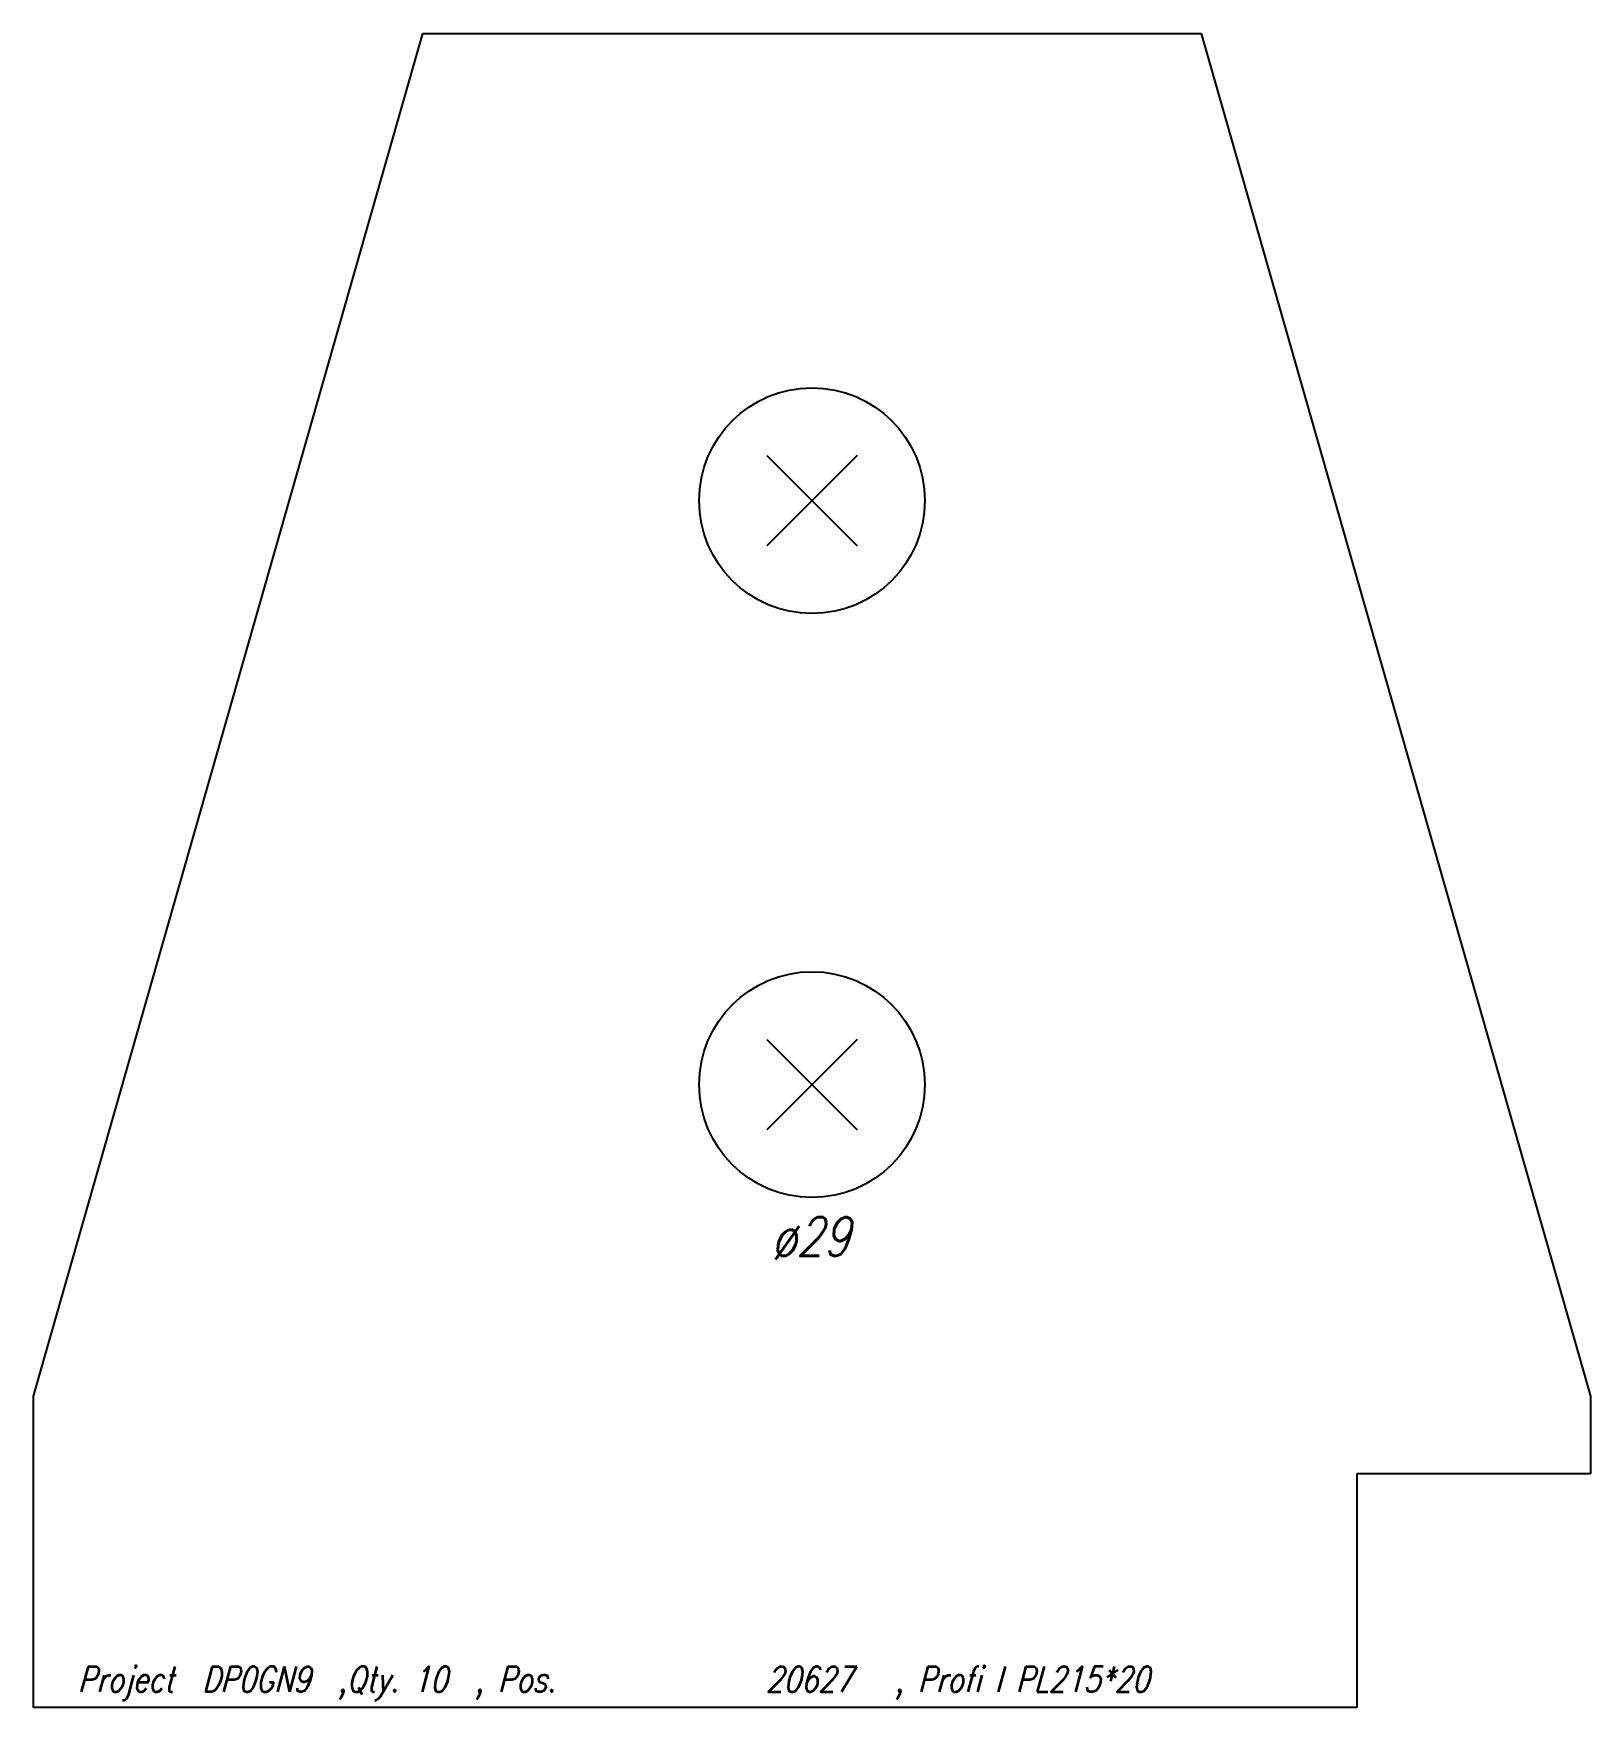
# Model space of a CAD drawing. Extents: x 0 to 200, y -107 to 107.
import ezdxf

# ---------------------------------------------------------------- set-up
doc = ezdxf.new("R2010")
doc.units = 0
doc.header["$LTSCALE"] = 10
for name, color, linetype in [('BEZ_SCHRAUBEN', 7, 'CONTINUOUS'), ('SCHRAUBEN', 7, 'CONTINUOUS'), ('TEILE', 7, 'CONTINUOUS'), ('UNTERSCHRIFT', 7, 'CONTINUOUS')]:
    doc.layers.add(name, color=color, linetype=linetype)
doc.styles.get("Standard").update_dxf_attribs({"font": 'ROMANS'})

msp = doc.modelspace()

# ---------------------------------------------------------------- linework, layer by layer
at = {"layer": 'SCHRAUBEN', "color": 6}
for p, q in [((105.798454, 53.298019), (94.198456, 41.698021)), ((94.198456, 53.298019), (105.798454, 41.698021)), ((105.797546, -21.701981), (94.197548, -33.301979)), ((94.197548, -21.701981), (105.797546, -33.301979))]:
    msp.add_line(p, q, dxfattribs=at)
at = {"layer": 'SCHRAUBEN', "color": 2}
for centre in [(99.998459, 47.49802), (99.997551, -27.50198)]:
    msp.add_circle(centre, 14.499992, dxfattribs=at)
at = {"layer": 'TEILE', "color": 2}
for p, q in [((0, -67.498619), (49.999176, 107.498619)), ((49.999176, 107.498619), (149.996994, 107.497421)), ((149.996994, 107.497421), (199.999924, -67.498619)), ((0, -107.498619), (0, -67.498619)), ((199.999924, -67.498619), (199.999924, -77.498024)), ((199.999924, -77.498024), (169.992096, -77.498024)), ((169.992096, -77.498024), (169.992096, -107.498619)), ((169.992096, -107.498619), (0, -107.498619))]:
    msp.add_line(p, q, dxfattribs=at)

# ---------------------------------------------------------------- texts
at = {"layer": 'BEZ_SCHRAUBEN', "color": 2, "oblique": 15, "width": 0.8}
msp.add_text(' ø29', height=5, dxfattribs=at).set_placement((91.997543, -49.501984))
at = {"layer": 'UNTERSCHRIFT', "color": 2, "oblique": 15, "width": 0.8}
for s, p in [('Project  DP0GN9  ,Qty. 10  , Pos. ', (5.696054, -105.498619)), ('20627', (94.096054, -105.498619)), ('  , Profi l PL215*20', (107.096054, -105.498619))]:
    msp.add_text(s, height=3.25, dxfattribs=at).set_placement(p)

doc.saveas('drawing.dxf')
